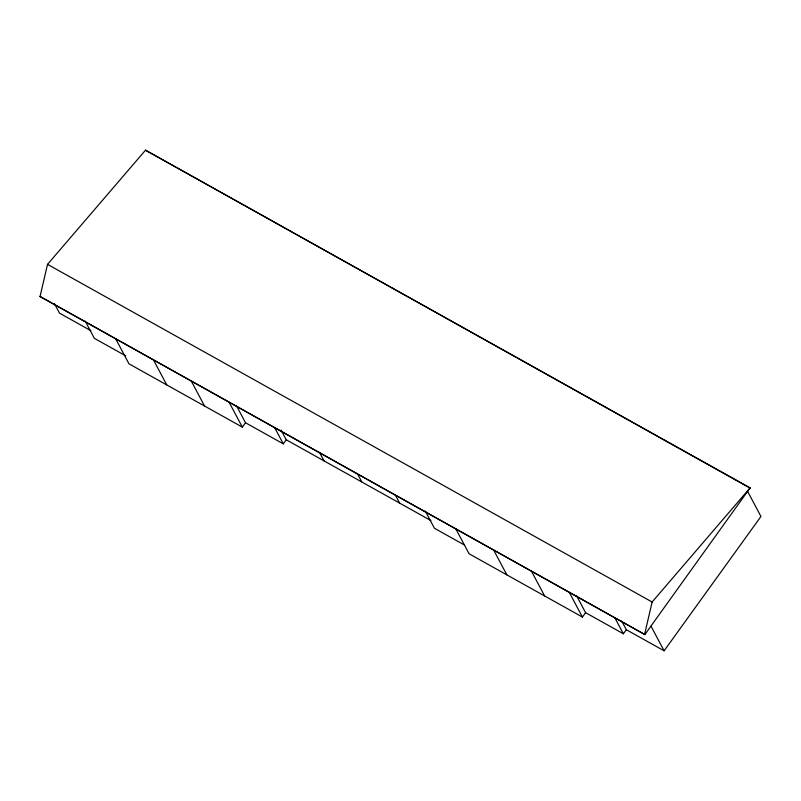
<?xml version="1.0" encoding="UTF-8"?>
<svg xmlns="http://www.w3.org/2000/svg" width="801" height="801" viewBox="0 0 801 801"><rect width="100%" height="100%" fill="white"/><g stroke="black" fill="none" stroke-linecap="round" stroke-linejoin="round"><path stroke-width="1.2" d="M40.05 296.49L47.529 264.35L145.512 150.188L750.106 487.849L644.865 634.572L40.05 296.49L644.865 634.572M644.645 634.152L652.124 602.012L750.106 487.849M115.845 339.113L128.981 363.824L242.343 427.133L245.506 422.748L236.365 405.556M245.506 422.748L283.294 443.854L286.237 439.779L281.091 430.107M455.929 529.05L469.066 553.761L582.427 617.07L585.591 612.685L576.45 595.493M585.591 612.685L623.378 633.781L626.322 629.706L621.746 621.115M626.322 629.706L664.109 650.812L760.95 516.475L747.814 491.754M750.327 488.26L145.512 150.188M47.529 264.35L652.124 602.012M90.823 330.633L59.514 313.151L54.368 303.479M286.237 439.779L430.908 520.57M125.667 355.814L94.358 338.332L85.216 321.141M464.67 545.151L434.442 528.27L425.301 511.078M650.963 626.102L664.109 650.812M614.808 617.671L623.378 633.781M569.291 592.36L582.427 617.07M531.504 571.253L544.64 595.964M493.716 550.157L506.853 574.868M395.023 494.487L399.599 503.088M357.236 473.391L361.812 481.982M319.449 452.285L324.025 460.875M274.723 427.734L283.294 443.854M229.206 402.422L242.343 427.133M191.419 381.316L204.555 406.037M153.632 360.22L166.768 384.931"/></g></svg>
